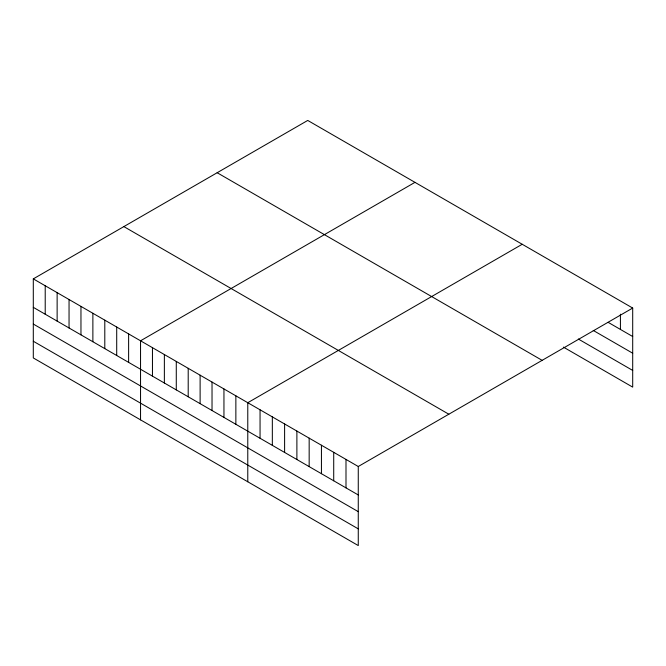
<?xml version="1.0" encoding="UTF-8"?>
<svg xmlns="http://www.w3.org/2000/svg" width="666" height="666" viewBox="0 0 666 666"><rect width="100%" height="100%" fill="white"/><g stroke="black" fill="none" stroke-linecap="round" stroke-linejoin="round"><path stroke-width="1" d="M33.3 278.879L358.266 466.5L358.266 545.562L33.3 357.942L33.3 278.879L307.734 120.438L632.7 308.058L632.7 387.121L563.428 347.119M414.968 182.351L140.543 340.801L140.543 419.855M522.211 244.272L247.777 402.714L247.777 481.768M358.266 466.5L632.7 308.058M608.15 322.344L632.7 336.521M593.24 330.436L632.7 353.213M578.329 339.027L632.7 370.421M217.166 172.727L542.141 360.348M123.859 226.598L448.834 414.219M33.3 307.342L358.266 494.963M33.3 324.042L358.266 511.655M33.3 341.242L358.266 528.862M620.421 314.185L620.421 329.429M345.995 459.415L345.995 487.87M333.716 452.322L333.716 480.785M321.437 445.238L321.437 473.692M309.166 438.153L309.166 466.608M296.886 431.06L296.886 459.523M284.607 423.976L284.607 452.43M272.336 416.883L272.336 445.346M260.056 409.798L260.056 438.253M235.864 395.829L235.864 424.292M223.951 388.952L223.951 417.407M212.029 382.076L212.029 410.531M200.116 375.191L200.116 403.654M188.203 368.315L188.203 396.77M176.282 361.438L176.282 389.893M164.369 354.553L164.369 383.017M152.456 347.677L152.456 376.132M128.621 333.916L128.621 362.379M116.708 327.039L116.708 355.494M104.795 320.155L104.795 348.618M92.874 313.278L92.874 341.741M80.961 306.402L80.961 334.856M69.048 299.517L69.048 327.98M57.134 292.64L57.134 321.104M45.213 285.764L45.213 314.219"/></g></svg>
